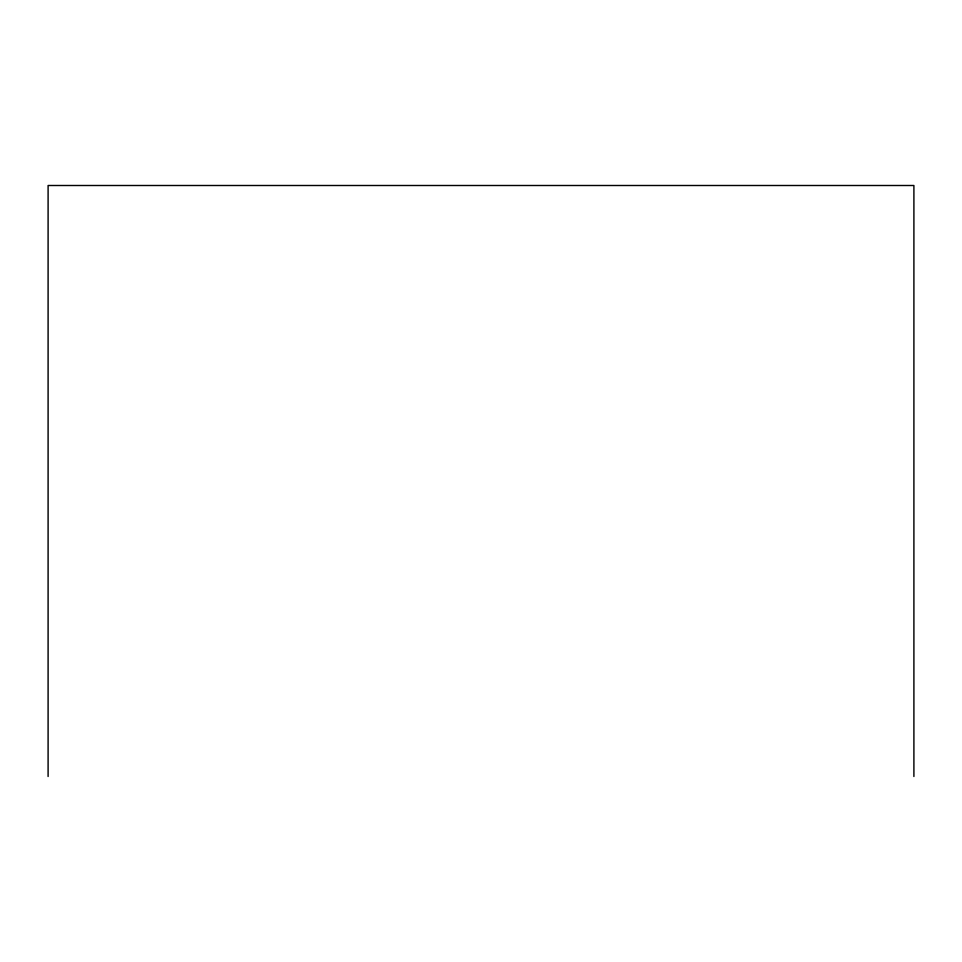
<?xml version="1.0" encoding="UTF-8"?>
<svg xmlns="http://www.w3.org/2000/svg" width="962" height="962" viewBox="0 0 962 962"><rect width="100%" height="100%" fill="white"/><g stroke="black" fill="none" stroke-linecap="round" stroke-linejoin="round"><path stroke-width="1.44" d="M913.9 776.502L913.9 185.498L48.1 185.498L48.1 776.502"/></g></svg>
